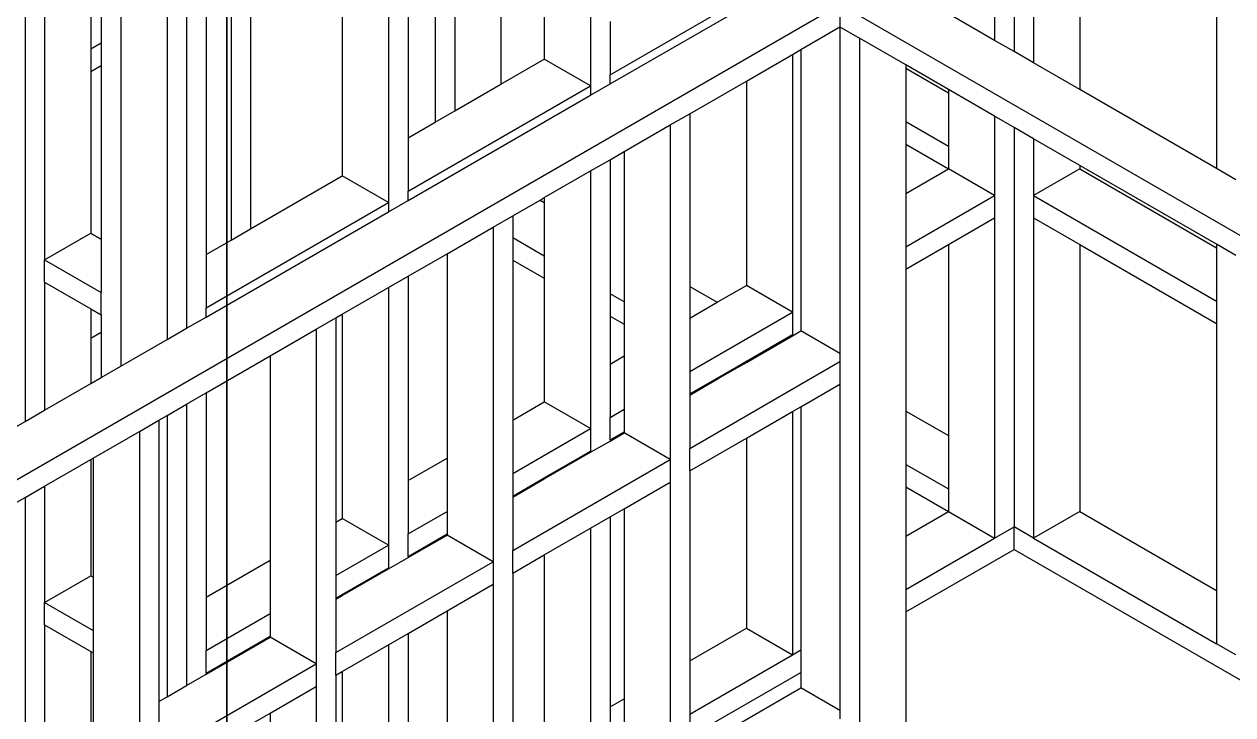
# Model space of a CAD drawing. Header units: millimetres. Extents: x 19458 to 19801, y 4351 to 4752.
# Drawn here: x 19619.734 to 19621.398, y 4522.548 to 4523.5 of the extents above; entities that cross this region are included whole.
import ezdxf

# ---------------------------------------------------------------- set-up
doc = ezdxf.new("R2010")
doc.units = ezdxf.units.MM
for name, color, linetype in [('cotas', 1, 'Continuous'), ('cotas @ 100', 1, 'Continuous'), ('cotas @ 200', 1, 'Continuous'), ('cotas @ 300', 1, 'Continuous'), ('cotas @ 400', 1, 'Continuous'), ('cotas @ 500', 1, 'Continuous'), ('cotas @ 95.9969', 1, 'Continuous')]:
    doc.layers.add(name, color=color, linetype=linetype)
doc.styles.add('COTAS SMC', font='GOTHIC.TTF')
doc.dimstyles.new('PIES SMCONSTRUCCIONES', dxfattribs={"dimscale": 0, "dimtxt": 0.18, "dimasz": 0.2, "dimexe": 0.18, "dimexo": 0, "dimgap": 0.1, "dimtad": 1, "dimdec": 0, "dimlfac": 39.3700787, "dimzin": 0, "dimdsep": 46, "dimlunit": 4, "dimtxsty": 'COTAS SMC', "dimblk1": 'FLECHA1', "dimblk2": 'FLECHA1', "dimsah": 1, "dimcen": 0.2, "dimdle": 0.075, "dimclrd": 1, "dimclre": 1, "dimclrt": 2, "dimaunit": 1, "dimadec": 0, "dimazin": 0, "dimtfac": 0.75, "dimtdec": 0, "dimtix": 1, "dimtmove": 2, "dimatfit": 3, "dimfxl": 0.09, "dimtvp": 1.5, "dimtfill": 1, "dimtolj": 1, "dimtzin": 0, "dimarcsym": 0})

# ---------------------------------------------------------------- blocks, each defined once
blk = doc.blocks.new('FLECHA1')
at = {"color": 1}
blk.add_line((-1, 0), (0.4961616904075186, 0), dxfattribs=at)
blk = doc.blocks.new('*D1784')
at = {"layer": 'cotas', "color": 1, "lineweight": -2, "transparency": 16777216}
for p, q in [((19620.01280604143, 4651.753346359425), (19620.01280604143, 4751.753346359425)), ((19620.41684630451, 4551.753346359425), (19530.01280604143, 4551.753346359425)), ((19620.01280604143, 4550.533346359425), (19620.01280604143, 4551.753346359425)), ((19620.41684630451, 4550.533346359425), (19530.01280604143, 4550.533346359425)), ((19620.01280604143, 4450.533346359425), (19620.01280604143, 4350.533346359425))]:
    blk.add_line(p, q, dxfattribs=at)
at = {"layer": 'Defpoints', "color": 0, "transparency": 16777216}
for p in [(19620.01280604143, 4551.753346359425), (19620.41684630451, 4551.753346359425), (19620.41684630451, 4550.533346359425)]:
    blk.add_point(p, dxfattribs=at)
at = {"layer": 'cotas', "color": 1, "lineweight": -2, "transparency": 16777216, "xscale": 100, "yscale": 100, "zscale": 100}
for p, rotation in [((19620.01280604143, 4551.753346359425), 270), ((19620.01280604143, 4550.533346359425), 90)]:
    blk.add_blockref('FLECHA1', p, dxfattribs=dict(at, rotation=rotation))
at = {"layer": 'cotas', "color": 2, "transparency": 16777216, "insert": (19523.88092296869, 4551.143346359429), "char_height": 90, "attachment_point": 5, "rotation": 90, "style": 'COTAS SMC', "bg_fill": 3, "box_fill_scale": 1.1, "bg_fill_color": 256, "bg_fill_true_color": 13158600, "bg_fill_transparency": 0}
blk.add_mtext("\\A1;4'", dxfattribs=at)
blk = doc.blocks.new('*D1807')
at = {"layer": 'cotas', "color": 1, "lineweight": -2, "transparency": 16777216}
for p, q in [((19620.01280604143, 4571.753346359425), (19620.01280604143, 4591.753346359425)), ((19620.41684630451, 4551.753346359425), (19602.01280604143, 4551.753346359425)), ((19620.01280604143, 4550.533346359425), (19620.01280604143, 4551.753346359425)), ((19620.41684630451, 4550.533346359425), (19602.01280604143, 4550.533346359425)), ((19620.01280604143, 4530.533346359425), (19620.01280604143, 4510.533346359425))]:
    blk.add_line(p, q, dxfattribs=at)
at = {"layer": 'Defpoints', "color": 0, "transparency": 16777216}
for p in [(19620.01280604143, 4551.753346359425), (19620.41684630451, 4551.753346359425), (19620.41684630451, 4550.533346359425)]:
    blk.add_point(p, dxfattribs=at)
at = {"layer": 'cotas', "color": 1, "lineweight": -2, "transparency": 16777216, "xscale": 20, "yscale": 20, "zscale": 20}
for p, rotation in [((19620.01280604143, 4551.753346359425), 270), ((19620.01280604143, 4550.533346359425), 90)]:
    blk.add_blockref('FLECHA1', p, dxfattribs=dict(at, rotation=rotation))
at = {"layer": 'cotas', "color": 2, "transparency": 16777216, "insert": (19600.78642942688, 4551.143346359429), "char_height": 18, "attachment_point": 5, "rotation": 90, "style": 'COTAS SMC', "bg_fill": 3, "box_fill_scale": 1.1, "bg_fill_color": 256, "bg_fill_true_color": 13158600, "bg_fill_transparency": 0}
blk.add_mtext("\\A1;4'", dxfattribs=at)
blk = doc.blocks.new('*D1809')
at = {"layer": 'cotas', "color": 1, "lineweight": -2, "transparency": 16777216}
for p, q in [((19620.01280604143, 4591.753346359425), (19620.01280604143, 4631.753346359425)), ((19620.41684630451, 4551.753346359425), (19584.01280604143, 4551.753346359425)), ((19620.01280604143, 4550.533346359425), (19620.01280604143, 4551.753346359425)), ((19620.41684630451, 4550.533346359425), (19584.01280604143, 4550.533346359425)), ((19620.01280604143, 4510.533346359425), (19620.01280604143, 4470.533346359425))]:
    blk.add_line(p, q, dxfattribs=at)
at = {"layer": 'Defpoints', "color": 0, "transparency": 16777216}
for p in [(19620.01280604143, 4551.753346359425), (19620.41684630451, 4551.753346359425), (19620.41684630451, 4550.533346359425)]:
    blk.add_point(p, dxfattribs=at)
at = {"layer": 'cotas', "color": 1, "lineweight": -2, "transparency": 16777216, "xscale": 40, "yscale": 40, "zscale": 40}
for p, rotation in [((19620.01280604143, 4551.753346359425), 270), ((19620.01280604143, 4550.533346359425), 90)]:
    blk.add_blockref('FLECHA1', p, dxfattribs=dict(at, rotation=rotation))
at = {"layer": 'cotas', "color": 2, "transparency": 16777216, "insert": (19581.56005281233, 4551.143346359429), "char_height": 36, "attachment_point": 5, "rotation": 90, "style": 'COTAS SMC', "bg_fill": 3, "box_fill_scale": 1.1, "bg_fill_color": 256, "bg_fill_true_color": 13158600, "bg_fill_transparency": 0}
blk.add_mtext("\\A1;4'", dxfattribs=at)
blk = doc.blocks.new('*D1828')
at = {"layer": 'cotas', "color": 1, "lineweight": -2, "transparency": 16777216}
for p, q in [((19620.01280604143, 4611.753346359425), (19620.01280604143, 4671.753346359425)), ((19620.41684630451, 4551.753346359425), (19566.01280604143, 4551.753346359425)), ((19620.01280604143, 4550.533346359425), (19620.01280604143, 4551.753346359425)), ((19620.41684630451, 4550.533346359425), (19566.01280604143, 4550.533346359425)), ((19620.01280604143, 4490.533346359425), (19620.01280604143, 4430.533346359425))]:
    blk.add_line(p, q, dxfattribs=at)
at = {"layer": 'Defpoints', "color": 0, "transparency": 16777216}
for p in [(19620.01280604143, 4551.753346359425), (19620.41684630451, 4551.753346359425), (19620.41684630451, 4550.533346359425)]:
    blk.add_point(p, dxfattribs=at)
at = {"layer": 'cotas', "color": 1, "lineweight": -2, "transparency": 16777216, "xscale": 60, "yscale": 60, "zscale": 60}
for p, rotation in [((19620.01280604143, 4551.753346359425), 270), ((19620.01280604143, 4550.533346359425), 90)]:
    blk.add_blockref('FLECHA1', p, dxfattribs=dict(at, rotation=rotation))
at = {"layer": 'cotas', "color": 2, "transparency": 16777216, "insert": (19562.33367619778, 4551.143346359429), "char_height": 54, "attachment_point": 5, "rotation": 90, "style": 'COTAS SMC', "bg_fill": 3, "box_fill_scale": 1.1, "bg_fill_color": 256, "bg_fill_true_color": 13158600, "bg_fill_transparency": 0}
blk.add_mtext("\\A1;4'", dxfattribs=at)
blk = doc.blocks.new('*D1832')
at = {"layer": 'cotas', "color": 1, "lineweight": -2, "transparency": 16777216}
for p, q in [((19620.01280604143, 4570.952731979086), (19620.01280604143, 4590.152117598745)), ((19620.41684630451, 4551.753346359425), (19602.73335898373, 4551.753346359425)), ((19620.01280604143, 4550.533346359425), (19620.01280604143, 4551.753346359425)), ((19620.41684630451, 4550.533346359425), (19602.73335898373, 4550.533346359425)), ((19620.01280604143, 4531.333960739765), (19620.01280604143, 4512.134575120105))]:
    blk.add_line(p, q, dxfattribs=at)
at = {"layer": 'Defpoints', "color": 0, "transparency": 16777216}
for p in [(19620.01280604143, 4551.753346359425), (19620.41684630451, 4551.753346359425), (19620.41684630451, 4550.533346359425)]:
    blk.add_point(p, dxfattribs=at)
at = {"layer": 'cotas', "color": 1, "lineweight": -2, "transparency": 16777216, "xscale": 19.19938561966017, "yscale": 19.19938561966017, "zscale": 19.19938561966017}
for p, rotation in [((19620.01280604143, 4551.753346359425), 270), ((19620.01280604143, 4550.533346359425), 90)]:
    blk.add_blockref('FLECHA1', p, dxfattribs=dict(at, rotation=rotation))
at = {"layer": 'cotas', "color": 2, "transparency": 16777216, "insert": (19601.55607510685, 4551.143346359429), "char_height": 17.27944705769415, "attachment_point": 5, "rotation": 90, "style": 'COTAS SMC', "bg_fill": 3, "box_fill_scale": 1.1, "bg_fill_color": 256, "bg_fill_true_color": 13158600, "bg_fill_transparency": 0}
blk.add_mtext("\\A1;4'", dxfattribs=at)
blk = doc.blocks.new('*D1834')
at = {"layer": 'cotas', "color": 1, "lineweight": -2, "transparency": 16777216}
for p, q in [((19620.01280604143, 4631.753346359425), (19620.01280604143, 4711.753346359425)), ((19620.41684630451, 4551.753346359425), (19548.01280604143, 4551.753346359425)), ((19620.01280604143, 4550.533346359425), (19620.01280604143, 4551.753346359425)), ((19620.41684630451, 4550.533346359425), (19548.01280604143, 4550.533346359425)), ((19620.01280604143, 4470.533346359425), (19620.01280604143, 4390.533346359425))]:
    blk.add_line(p, q, dxfattribs=at)
at = {"layer": 'Defpoints', "color": 0, "transparency": 16777216}
for p in [(19620.01280604143, 4551.753346359425), (19620.41684630451, 4551.753346359425), (19620.41684630451, 4550.533346359425)]:
    blk.add_point(p, dxfattribs=at)
at = {"layer": 'cotas', "color": 1, "lineweight": -2, "transparency": 16777216, "xscale": 80, "yscale": 80, "zscale": 80}
for p, rotation in [((19620.01280604143, 4551.753346359425), 270), ((19620.01280604143, 4550.533346359425), 90)]:
    blk.add_blockref('FLECHA1', p, dxfattribs=dict(at, rotation=rotation))
at = {"layer": 'cotas', "color": 2, "transparency": 16777216, "insert": (19543.10729958324, 4551.143346359429), "char_height": 72, "attachment_point": 5, "rotation": 90, "style": 'COTAS SMC', "bg_fill": 3, "box_fill_scale": 1.1, "bg_fill_color": 256, "bg_fill_true_color": 13158600, "bg_fill_transparency": 0}
blk.add_mtext("\\A1;4'", dxfattribs=at)
blk = doc.blocks.new('ISO GENERAL')
at = {"color": 250}
for p, q in [((-4.004493894699408, 1.531908680774904), (-4.004493894699408, 0.3403135632406702)), ((-3.872618475241325, 1.455770371851031), (-3.872618475241325, 0.4164518721645436)), ((-3.782108807248733, 1.434541460698711), (-3.782108807248733, 0.4687076533455183)), ((-3.808978864934033, 1.419028025661646), (-3.808978864934033, 0.4531942183075444)), ((-3.225637391027703, 1.274087399958262), (-3.22562662398559, 0.8026484906049518)), ((-3.503873099161865, 1.113447938966601), (-3.50386233212339, 0.6420090296132912)), ((-3.439526386842772, 1.096546462585138), (-3.439526386842772, 0.7526380972249171)), ((-3.477003041480202, 1.074909305942128), (-3.477003041480202, 0.7310009405819073)), ((-3.412656229509594, 1.081033085016315), (-3.412656329157471, 0.7681515322628911)), ((-2.551753818293946, 1.056170703874159), (-2.551753818293946, 0.7976803690298766)), ((-3.977623835537088, 1.034662263847167), (-3.977623839309672, 0.5632171359629865)), ((-3.34901671885018, 1.044290796405221), (-3.34901671885018, 0.8048938784040729)), ((-2.615393428601237, 1.037799528859068), (-2.615393428601237, 0.8344227151728774)), ((-3.567512709469156, 1.022653524762973), (-3.567501942430681, 0.6787513757553825)), ((-2.642263486286538, 1.022286093821094), (-2.642263486286538, 0.8499361502108513)), ((-3.289266191073693, 1.009793813109354), (-3.289266234292882, 0.8393908367470431)), ((-2.669133543971839, 1.00677265878312), (-2.669133543971839, 0.8654495852488253)), ((-3.693907820266759, 0.9496792735217241), (-3.693908051373, 0.6057707747304448)), ((-3.19875652303017, 0.8181619506258357), (-2.947380105590128, 0.9632941929021399)), ((-3.19875652303017, 0.805506251670522), (-2.947380062370939, 0.9506385189006323)), ((-3.899488532926625, 0.9354987560845984), (-3.899488532926625, 0.8620140638013254)), ((-3.720778704628174, 0.9341653612009395), (-3.720778109058301, 0.5902573396924709)), ((-2.363451280878508, 0.9474541832096293), (-2.363451282461028, 0.6889638492793893)), ((-3.913984226706816, 0.9271296633778547), (-3.913984226706816, 0.8536449710945817)), ((-5.028950192932825, -0.3246412486005283), (-2.882032583882392, 0.9148822109118555)), ((-3.755238749563432, 0.9142698449823001), (-3.755238749563432, 0.5703614796211696)), ((-2.882032583882392, 0.9148822109118555), (-2.882032583882392, 0.8838553408922962)), ((-2.227251704509399, 0.5368442939998204), (-2.882032583882392, 0.9148822109118555)), ((-2.669133543971839, 0.8654495852488253), (-2.73277315427913, 0.9021919313900071)), ((-3.198756523081101, 0.8916466428790955), (-3.19875652303017, 0.8181619506258357)), ((-2.935772699260269, 0.8528284707581406), (-2.882032583882392, 0.8838553408922962)), ((-2.882032583882392, 0.8838553408922962), (-2.855162526197091, 0.8683419058552317)), ((-2.882032583882392, 0.8838553408922962), (-2.882032583882392, 0.4342107900665724)), ((-2.855162526197091, 0.8683419058552317), (-2.855162526197091, -1.060223018293073)), ((-2.791522915893438, 0.8315995597131405), (-2.855162526197091, 0.8683419058552317)), ((-3.913984226706816, 0.8536449710945817), (-3.899488532926625, 0.8620140638013254)), ((-3.913984226706816, 0.8536449710945817), (-3.913984226706816, 0.8226181010195432)), ((-3.899488532926625, 0.8620140638013254), (-3.899488532926625, 0.8309871937262869)), ((-2.947380062370939, 0.8461269565423208), (-2.935772699260269, 0.8528284707581406)), ((-2.935772699260269, 0.8528284707581406), (-2.935772699260269, 0.4652375438254239)), ((-2.642263486286538, 0.8499361502108513), (-2.669133543971839, 0.8654495852488253)), ((-2.615393428601237, 0.8344227151728774), (-2.642263486286538, 0.8499361502108513)), ((-3.34901671885018, 0.8048938784040729), (-3.289266234292882, 0.8393908367470431)), ((-3.22562662398559, 0.8026484906049518), (-3.289266234292882, 0.8393908367470431)), ((-3.011019672678231, 0.8093846104002296), (-2.947380062370939, 0.8461269565423208)), ((-2.947380062370939, 0.8461269565423208), (-2.947380105641059, 0.4911142200917311)), ((-2.551753818293946, 0.7976803690298766), (-2.615393428601237, 0.8344227151728774)), ((-3.913984226706816, 0.8226181010195432), (-3.899488532926625, 0.8309871937262869)), ((-3.913984226706816, 0.8226181010195432), (-3.913984226706816, 0.5999594821050778)), ((-3.899488532926625, 0.8309871937262869), (-3.899488532926625, 0.5915903880732003)), ((-3.19875652303017, 0.805506251670522), (-3.19875652303017, 0.8181619506258357)), ((-2.791522915893438, 0.8315995597131405), (-2.791522915893438, 0.8269331615538249)), ((-2.73277315427913, 0.7976803690316956), (-2.791522915893438, 0.8315995597131405)), ((-2.791522915893438, 0.8269331615538249), (-2.73277315427913, 0.79301397087238)), ((-2.791522915893438, 0.8269331615538249), (-2.791522915893438, 0.7534484692705519)), ((-3.477003041425633, 0.6575162483286476), (-3.22562662398559, 0.8026484906049518)), ((-3.412656329157471, 0.7681515322628911), (-3.34901671885018, 0.8048938784040729)), ((-3.22562662398559, 0.7899927916496381), (-3.19875652303017, 0.805506251670522)), ((-3.22562662398559, 0.8026484906049518), (-3.22562662398559, 0.7899927916496381)), ((-3.088994882000407, 0.7643656023083167), (-3.011019672678231, 0.8093846104002296)), ((-3.011019672678231, 0.8093846104002296), (-3.011019672678231, 0.5278565662329129)), ((-3.477003041425633, 0.6448605493733339), (-3.22562662398559, 0.7899927916496381)), ((-2.73277315427913, 0.79301397087238), (-2.732773160132638, 0.7195292819678798)), ((-2.73277315427913, 0.7976803690316956), (-2.73277315427913, 0.79301397087238)), ((-2.669133543971839, 0.7609380228896043), (-2.73277315427913, 0.7976803690316956)), ((-2.363451282461028, 0.6889638492793893), (-2.551753818293946, 0.7976803690298766)), ((-3.439526386842772, 0.7526380972249171), (-3.412656329157471, 0.7681515322628911)), ((-3.477003041480202, 0.7310009405819073), (-3.439526386842772, 0.7526380972249171)), ((-3.115864939682069, 0.7488521672703428), (-3.088994882000407, 0.7643656023083167)), ((-3.088994882000407, 0.7643656023083167), (-3.088994882000407, 0.5264985933636126)), ((-2.791522915893438, 0.7534484692705519), (-2.732773160132638, 0.7195292819678798)), ((-2.791522915893438, 0.7534484692705519), (-2.791522915893438, 0.7224215991955134)), ((-2.669133543971839, 0.7609380228896043), (-2.669133587245597, 0.6517599223889192)), ((-2.642263486286538, 0.7454245878525398), (-2.669133543971839, 0.7609380228896043)), ((-3.17950454998936, 0.7121098211282515), (-3.115864939682069, 0.7488521672703428)), ((-3.115864939682069, 0.7488521672703428), (-3.115864939682069, 0.2877766643705399)), ((-2.642263486286538, 0.7454245878525398), (-2.642263486286538, 0.1950934095111734)), ((-2.615393428601237, 0.7299111528145659), (-2.642263486286538, 0.7454245878525398)), ((-3.477003041480202, 0.7310009405819073), (-3.477003041425633, 0.6575162483286476)), ((-2.791522915893438, 0.7224215991955134), (-2.732773160132638, 0.6885024118928413)), ((-2.791522915893438, 0.7224215991955134), (-2.791522915893438, 0.6545831028324756)), ((-2.732773160132638, 0.7195292819678798), (-2.732773160132638, 0.6885024118928413)), ((-2.615393428601237, 0.7299111528145659), (-2.615393428601237, 0.6517600629977096)), ((-2.551753818293946, 0.6931688066715651), (-2.615393428601237, 0.7299111528145659)), ((-3.225626580766402, 0.6854812542442232), (-3.198756523081101, 0.7009946892821972)), ((-3.198756523081101, 0.7009946892821972), (-3.17950454998936, 0.7121098211282515)), ((-3.198756523081101, 0.7009946892821972), (-3.198756523081101, 0.5163848141064591)), ((-3.17950454998936, 0.7121098211282515), (-3.17950454998936, 0.5052696822604048)), ((-3.289266191073693, 0.6487389081030415), (-3.225626580766402, 0.6854812542442232)), ((-3.225626580766402, 0.6854812542442232), (-3.22562662404016, 0.3304685177936335)), ((-2.791522915893438, 0.6545831028324756), (-2.732773160132638, 0.6885024118928413)), ((-2.669133587245597, 0.6517599223889192), (-2.732773160132638, 0.6885024118928413)), ((-2.551753818293946, 0.6885022934520748), (-2.615393428601237, 0.6517600629977096)), ((-2.551753818293946, 0.6931688066715651), (-2.551753818293946, 0.6885022934520748)), ((-2.363451282461028, 0.5844522869201683), (-2.551753818293946, 0.6931688066715651)), ((-2.551753818293946, 0.6885022934520748), (-2.363451282461028, 0.5797858887608527)), ((-2.336581224779366, 0.6734504142414153), (-2.363451282461028, 0.6889638492793893)), ((-3.693908051373, 0.6057707747304448), (-3.567501942430681, 0.6787513757553825)), ((-3.50386233212339, 0.6420090296132912), (-3.567501942430681, 0.6787513757553825)), ((-3.477003041425633, 0.6448605493733339), (-3.477003041425633, 0.6575162483286476)), ((-2.791522915893438, 0.6545831028324756), (-2.791522915893438, 0.5810984105492025)), ((-2.791522915893438, 0.5810984105492025), (-2.669133587245597, 0.6517599223889192)), ((-2.669133587245597, 0.6517599223889192), (-2.669133587245597, 0.6207330523138808)), ((-2.615393428601237, 0.6517600629977096), (-2.615393428601237, 0.6207331929226712)), ((-2.615393428601237, 0.6517600629977096), (-2.363451282461028, 0.5063011964775797)), ((-3.755238749563432, 0.4968767873378965), (-3.50386233212339, 0.6420090296132912)), ((-3.50386233212339, 0.629353330658887), (-3.477003041425633, 0.6448605493733339)), ((-3.50386233212339, 0.6420090296132912), (-3.50386233212339, 0.629353330658887)), ((-3.332726732733136, 0.6236469526766086), (-3.294993754465395, 0.6454320978355099)), ((-3.294993754465395, 0.6454320978355099), (-3.289266191073693, 0.6487389081030415)), ((-3.294993754465395, 0.6454320978355099), (-3.289266191073693, 0.6421252875688879)), ((-3.289266191073693, 0.6487389081030415), (-3.289266191073693, 0.6421252875688879)), ((-3.289266191073693, 0.6421252875688879), (-3.289266191073693, 0.5686405952856148)), ((-3.755238749563432, 0.4842210883825828), (-3.50386233212339, 0.629353330658887)), ((-3.359596790418436, 0.6081335176386347), (-3.332726732733136, 0.6236469526766086)), ((-3.332726732733136, 0.6236469526766086), (-3.332726732733136, 0.5937325507111382)), ((-2.73277315427913, 0.583990731155609), (-2.669133587245597, 0.6207330523138808)), ((-2.669133587245597, 0.6207330523138808), (-2.669133543971839, 0.1795799744777469)), ((-2.615393428601237, 0.6207331929226712), (-2.551753818293946, 0.5839908461530285)), ((-2.615393428601237, 0.6207331929226712), (-2.615393428601237, 0.1795799744722899)), ((-3.977623839309672, 0.5632171359629865), (-3.913984226706816, 0.5999594821050778)), ((-3.913984226706816, 0.5999594821050778), (-3.899488532926625, 0.5915903880732003)), ((-3.720778109058301, 0.5902573396924709), (-3.693908051373, 0.6057707747304448)), ((-3.423236400725727, 0.5713911714974529), (-3.359596790418436, 0.6081335176386347)), ((-3.359596790418436, 0.6081335176386347), (-3.359596790418436, 0.1470580147397413)), ((-3.899488532926625, 0.5915903880732003), (-3.89948853522219, 0.5181056971141516)), ((-3.755238749563432, 0.5703614796211696), (-3.720778109058301, 0.5902573396924709)), ((-3.332726732733136, 0.5937325507111382), (-3.289266191073693, 0.5686405952856148)), ((-3.332726732733136, 0.5937325507111382), (-3.332726732733136, 0.5627056806360997)), ((-2.791522915893438, 0.5500715404732546), (-2.73277315427913, 0.583990731155609)), ((-2.73277315427913, 0.583990731155609), (-2.73277315427913, 0.3208338829736022)), ((-2.551753818293946, 0.5839908461530285), (-2.551753818293946, 0.2163223206143812)), ((-2.551753818293946, 0.5839908461530285), (-2.363451182816789, 0.4752742688724538)), ((-2.363451282461028, 0.5844522869201683), (-2.363451282461028, 0.5797858887608527)), ((-2.336581224779366, 0.5689388518831038), (-2.363451282461028, 0.5844522869201683)), ((-3.755238749563432, 0.5703614796211696), (-3.755238749563432, 0.4968767873378965)), ((-3.477003041480202, 0.5403489869840996), (-3.423236400725727, 0.5713911714974529)), ((-3.423236400725727, 0.5713911714974529), (-3.423236400725727, 0.2898631523139557)), ((-3.289266191073693, 0.5686405952856148), (-3.289266191073693, 0.5376137252105764)), ((-2.791522915893438, 0.5810984105492025), (-2.791522915893438, 0.5500715404732546)), ((-2.363451282461028, 0.5797858887608527), (-2.363451282461028, 0.5063011964775797)), ((-3.977623839309672, 0.5632171359629865), (-3.89948853522219, 0.5181056971141516)), ((-3.977623839309672, 0.532190265887948), (-3.977623839309672, 0.5632171359629865)), ((-3.332726732733136, 0.5627056806360997), (-3.289266191073693, 0.5376137252105764)), ((-3.332726732733136, 0.5627056806360997), (-3.332726732733136, 0.3421189334931114)), ((-2.791522915893438, 0.5500715404732546), (-2.791522915893438, 0.3547530736559565)), ((-3.503873099161865, 0.5248355519470351), (-3.477003041480202, 0.5403489869840996)), ((-3.477003041480202, 0.5403489869840996), (-3.477003041480202, 0.2588209678006024)), ((-3.289266191073693, 0.5376137252105764), (-3.289266234347451, 0.3672108639357248)), ((-3.977623839309672, 0.532190265887948), (-3.977623837014107, 0.3558269982786442)), ((-3.977623839309672, 0.532190265887948), (-3.913984226706816, 0.4954479184216325)), ((-3.89948853522219, 0.4870788270391131), (-3.89948853522219, 0.5181056971141516)), ((-3.567512709469156, 0.4880932058049439), (-3.503873099161865, 0.5248355519470351)), ((-3.503873099161865, 0.5248355519470351), (-3.50386233217796, 0.1698290568028824)), ((-3.17950454998936, 0.5052696822604048), (-3.198756523081101, 0.5163848141064591)), ((-3.198756523081101, 0.5163848141064591), (-3.198756523081101, 0.4853579440305111)), ((-3.088994882000407, 0.5264985933636126), (-3.05118333797509, 0.504668088244216)), ((-3.088994882000407, 0.5264985933636126), (-3.088994882000407, 0.4828375831248195)), ((-3.05118333797509, 0.504668088244216), (-3.011019672678231, 0.5278565662329129)), ((-2.947380105641059, 0.4911142200917311), (-3.011019672678231, 0.5278565662329129)), ((-3.17950454998936, 0.5052696822604048), (-3.17950454998936, 0.4742428121844569)), ((-3.088994882000407, 0.4828375831248195), (-3.05118333797509, 0.504668088244216)), ((-2.363451282461028, 0.5063011964775797), (-2.363451182816789, 0.4752742688724538)), ((-3.913984226706816, 0.4954479184216325), (-3.913984226706816, 0.4549496905337946)), ((-3.913984226706816, 0.4954479184216325), (-3.89948853522219, 0.4870788270391131)), ((-3.89948853522219, 0.4870788270391131), (-3.899488532926625, 0.4633187832405383)), ((-3.782108807248733, 0.4687076533455183), (-3.755238749563432, 0.4842210883825828)), ((-3.755238749563432, 0.4842210883825828), (-3.755238749563432, 0.4968767873378965)), ((-3.603328641151165, 0.467414868007836), (-3.576458583465865, 0.4829283030449005)), ((-3.576458583465865, 0.4829283030449005), (-3.567512709469156, 0.4880932058049439)), ((-3.576458583465865, 0.4829283030449005), (-3.576458583465865, 0.2014002838614033)), ((-3.567512709469156, 0.4880932058049439), (-3.567501942485251, 0.2065714029440642)), ((-3.198756523081101, 0.4853579440305111), (-3.17950454998936, 0.4742428121844569)), ((-3.198756523081101, 0.4853579440305111), (-3.198756523081101, 0.4194666700987)), ((-3.088994882000407, 0.409352890840637), (-2.947380105641059, 0.4911142200917311)), ((-3.088994882000407, 0.4828375831248195), (-3.088994882000407, 0.409352890840637)), ((-2.947380105641059, 0.4911142200917311), (-2.947380105641059, 0.4600873500157832)), ((-3.808978864934033, 0.4531942183075444), (-3.782108807248733, 0.4687076533455183)), ((-3.666968251458457, 0.4306725218657448), (-3.603328641151165, 0.467414868007836)), ((-3.603328641151165, 0.467414868007836), (-3.603328641151165, 0.006339365108033235)), ((-3.17950454998936, 0.4742428121844569), (-3.17950454998936, 0.4305818019447543)), ((-2.363451182816789, 0.4752742688724538), (-2.363451282461028, 0.1076058008629843)), ((-3.913984226706816, 0.4549496905337946), (-3.899488532926625, 0.4633187832405383)), ((-3.913984226706816, 0.4549496905337946), (-3.913984226706816, 0.3925693444198259)), ((-3.899488532926625, 0.4633187832405383), (-3.899488532926625, 0.4009384371265696)), ((-3.872618475241325, 0.4164518721645436), (-3.808978864934033, 0.4531942183075444)), ((-3.011019672678231, 0.4233450288575114), (-2.947380105641059, 0.4600873500157832)), ((-3.011019672678231, 0.4217936834675129), (-2.947380062370939, 0.4585360296086947)), ((-2.947380105641059, 0.4600873500157832), (-2.947380062370939, 0.4585360296086947)), ((-2.947380062370939, 0.4585360296086947), (-2.935772699260269, 0.4652375438254239)), ((-2.882032583882392, 0.4342107900665724), (-2.935772699260269, 0.4652375438254239)), ((-2.882032583882392, 0.4342107900665724), (-2.882032583882392, 0.4227797216199178)), ((-3.899488532926625, 0.4009384371265696), (-3.872618475241325, 0.4164518721645436)), ((-3.755238749563432, 0.3797095260242713), (-3.666968251458457, 0.4306725218657448)), ((-3.666968251458457, 0.4306725218657448), (-3.666968251458457, 0.1491445026822475)), ((-3.198756523081101, 0.4194666700987), (-3.17950454998936, 0.4305818019447543)), ((-3.198756523081101, 0.4194666700987), (-3.198756523081101, 0.3459819778154269)), ((-3.17950454998936, 0.4305818019447543), (-3.17950454998936, 0.3570971096614812)), ((-3.088994882000407, 0.3032899830914175), (-2.882032583882392, 0.4227797216199178)), ((-3.024313280289789, 0.415669960922969), (-3.011019672678231, 0.4233450288575114)), ((-3.022969775774982, 0.4148942882275151), (-3.011019672678231, 0.4217936834675129)), ((-3.011019672678231, 0.4233450288575114), (-3.011019672678231, 0.4217936834675129)), ((-2.882032583882392, 0.4227797216199178), (-2.882032583882392, 0.3917528515448794)), ((-3.913984226706816, 0.3925693444198259), (-3.899488532926625, 0.4009384371265696)), ((-3.088994882000407, 0.409352890840637), (-3.088994882000407, 0.3783260207655985)), ((-3.088994882000407, 0.3783260207655985), (-3.05118333797509, 0.4001565258849951)), ((-3.05118333797509, 0.4001565258849951), (-3.024313280289789, 0.415669960922969)), ((-3.05118333797509, 0.4001565258849951), (-3.049839833456645, 0.3993808531895411)), ((-3.049839833456645, 0.3993808531895411), (-3.022969775774982, 0.4148942882275151)), ((-3.024313280289789, 0.415669960922969), (-3.022969775774982, 0.4148942882275151)), ((-3.977623837014107, 0.3558269982786442), (-3.913984226706816, 0.3925693444198259)), ((-3.088994882000407, 0.3767746753746906), (-3.049839833456645, 0.3993808531895411)), ((-2.935772699260269, 0.3607259814662029), (-2.882032583882392, 0.3917528515448794)), ((-2.882032583882392, 0.3917528515448794), (-2.882032583882392, -0.05789170431035018)), ((-3.782108807248733, 0.3641960909862973), (-3.755238749563432, 0.3797095260242713)), ((-3.755238749563432, 0.3797095260242713), (-3.755238749563432, 0.09818150684077409)), ((-3.332726732733136, 0.3421189334931114), (-3.289266234347451, 0.3672108639357248)), ((-3.22562662404016, 0.3304685177936335), (-3.289266234347451, 0.3672108639357248)), ((-3.088994882000407, 0.3783260207655985), (-3.088994882000407, 0.3767746753746906)), ((-3.088994882000407, 0.3767746753746906), (-3.088994882000407, 0.3032899830914175)), ((-4.004493894699408, 0.3403135632406702), (-3.977623837014107, 0.3558269982786442)), ((-3.808978864934033, 0.3486826559483234), (-3.782108807248733, 0.3641960909862973)), ((-3.782108807248733, 0.3641960909862973), (-3.782108807248733, -0.02339483594641933)), ((-3.198756523081101, 0.3459819778154269), (-3.17950454998936, 0.3570971096614812)), ((-3.17950454998936, 0.3570971096614812), (-3.17950454998936, 0.3260702395864428)), ((-3.011019672678231, 0.3172821211082919), (-2.947380062370939, 0.3540244672503832)), ((-2.947380062370939, 0.3540244672503832), (-2.935772699260269, 0.3607259814662029)), ((-2.947380062370939, 0.3540244672503832), (-2.947380062370939, 0.01893427218055876)), ((-2.935772699260269, 0.3607259814662029), (-2.935772699260269, 0.02563578639637853)), ((-2.791522915893438, 0.3547530736559565), (-2.73277315427913, 0.3208338829736022)), ((-2.791522915893438, 0.3547530736559565), (-2.791522915893438, 0.281268381371774)), ((-4.031363952384709, 0.3248001282026962), (-4.004493894699408, 0.3403135632406702)), ((-3.847060491887532, 0.3266962183761279), (-3.820190434202232, 0.3422096534131924)), ((-3.820190434202232, 0.3422096534131924), (-3.808978864934033, 0.3486826559483234)), ((-3.820190434202232, 0.3422096534131924), (-3.820190434202232, -0.04538127351952426)), ((-3.808978864934033, 0.3486826559483234), (-3.808978864934033, -0.03890827098439331)), ((-3.332726732733136, 0.3421189334931114), (-3.332726732733136, 0.2686342412098384)), ((-3.198756523081101, 0.314955107739479), (-3.198756523081101, 0.3459819778154269)), ((-3.910700102194824, 0.2899538722340367), (-3.847060491887532, 0.3266962183761279)), ((-3.847060491887532, 0.3266962183761279), (-3.847060491887532, -0.1343792845227654)), ((-3.332726732733136, 0.2686342412098384), (-3.22562662404016, 0.3304685177936335)), ((-3.22562662404016, 0.3304685177936335), (-3.22562662404016, 0.299441647718595)), ((-3.198756523081101, 0.314955107739479), (-3.17950454998936, 0.3260702395864428)), ((-3.198756523081101, 0.3134037623494805), (-3.17950454998936, 0.3245188941955348)), ((-3.17950454998936, 0.3260702395864428), (-3.17950454998936, 0.3245188941955348)), ((-3.115864939682069, 0.2877766643705399), (-3.17950454998936, 0.3245188941955348)), ((-3.088994882000407, 0.2722631130163791), (-3.011019672678231, 0.3172821211082919)), ((-3.011019672678231, 0.3172821211082919), (-3.011019672678231, 0.05567661832265003)), ((-2.73277315427913, 0.3208338829736022), (-2.73277315427913, 0.2473491906903291)), ((-3.225626580766402, 0.2978903273115066), (-3.198756523081101, 0.3134037623494805)), ((-3.198756523081101, 0.314955107739479), (-3.198756523081101, 0.3134037623494805)), ((-3.088994882000407, 0.2722631130163791), (-3.088994882000407, 0.3032899830914175)), ((-3.977623837014107, 0.2513154359194232), (-3.913984226706816, 0.2880577820615144)), ((-3.913984226706816, 0.2880577820615144), (-3.910700102194824, 0.2899538722340367)), ((-3.913984226706816, 0.2880577820615144), (-3.913984226706816, 0.1277795106489066)), ((-3.910700102194824, 0.2899538722340367), (-3.910700102194824, 0.1258834204763843)), ((-3.477003041480202, 0.2588209678006024), (-3.423236400725727, 0.2898631523139557)), ((-3.423236400725727, 0.2898631523139557), (-3.423236400725727, 0.2163784600306826)), ((-3.332726732733136, 0.1625713334606189), (-3.115864939682069, 0.2877766643705399)), ((-3.289266191073693, 0.2626993265603232), (-3.22562662404016, 0.299441647718595)), ((-3.289266191073693, 0.2611479811694153), (-3.225626580766402, 0.2978903273115066)), ((-3.22562662404016, 0.299441647718595), (-3.225626580766402, 0.2978903273115066)), ((-3.115864939682069, 0.2877766643705399), (-3.115864838950074, 0.2567497361369533)), ((-3.332726732733136, 0.2686342412098384), (-3.332726732733136, 0.2376073711347999)), ((-3.088994882000407, 0.2722631130163791), (-3.088994882000407, 0.0106576102298277)), ((-2.791522915893438, 0.281268381371774), (-2.73277315427913, 0.2473491906903291)), ((-2.791522915893438, 0.281268381371774), (-2.791522915893438, 0.2502415112967356)), ((-4.004493894699408, 0.2358020008823587), (-3.977623837014107, 0.2513154359194232)), ((-3.977623837014107, 0.2513154359194232), (-3.977623837014107, 0.09103716450681532)), ((-3.477003041480202, 0.2588209678006024), (-3.477003041480202, 0.1853362755173293)), ((-3.332726732733136, 0.2376073711347999), (-3.289266191073693, 0.2626993265603232)), ((-3.332726732733136, 0.236056025743892), (-3.289266191073693, 0.2611479811694153)), ((-3.289266191073693, 0.2626993265603232), (-3.289266191073693, 0.2611479811694153)), ((-3.17950454998936, 0.2200073318372233), (-3.115864838950074, 0.2567497361369533)), ((-3.115864838950074, 0.2567497361369533), (-3.115864939682069, -0.2043258300063826)), ((-2.791522915893438, 0.2502415112967356), (-2.732773154282768, 0.2163223206171097)), ((-2.791522915893438, 0.2502415112967356), (-2.791522915893438, 0.1824031299383932)), ((-4.031363952384709, 0.2202885658443847), (-4.004493894699408, 0.2358020008823587)), ((-4.004493894699408, 0.2358020008823587), (-4.004493894699408, -0.1517889260512675)), ((-3.332726732733136, 0.2376073711347999), (-3.332726732733136, 0.236056025743892)), ((-3.332726732733136, 0.236056025743892), (-3.332726732733136, 0.1625713334606189)), ((-2.73277315427913, 0.2473491906903291), (-2.732773154282768, 0.2163223206171097)), ((-3.198756523081101, 0.2088921999902595), (-3.17950454998936, 0.2200073318372233)), ((-3.17950454998936, 0.2200073318372233), (-3.17950454998936, -0.04159817094932805)), ((-3.576458583465865, 0.2014002838614033), (-3.567501942485251, 0.2065714029440642)), ((-3.576458583465865, 0.2014002838614033), (-3.576458583465865, 0.1279155915781303)), ((-3.50386233217796, 0.1698290568028824), (-3.567501942485251, 0.2065714029440642)), ((-3.477003041480202, 0.1853362755173293), (-3.423236400725727, 0.2163784600306826)), ((-3.423236400725727, 0.2163784600306826), (-3.423236400725727, 0.1853515899547347)), ((-3.225626580766402, 0.1933787649522856), (-3.198756523081101, 0.2088921999902595)), ((-3.198756523081101, 0.2088921999902595), (-3.198756523081101, -0.05271330279538233)), ((-2.791522915893438, 0.1824031299383932), (-2.732773154282768, 0.2163223206171097)), ((-2.732773154282768, 0.2163223206171097), (-2.669133543971839, 0.1795799744777469)), ((-2.551753818293946, 0.2163223206143812), (-2.615393428601237, 0.1795799744722899)), ((-2.551753818293946, 0.2163223206143812), (-2.363451282461028, 0.1076058008629843)), ((-3.477003041480202, 0.1543094054422909), (-3.423236400725727, 0.1853515899547347)), ((-3.477003041480202, 0.1543094054422909), (-3.477003041480202, 0.1853362755173293)), ((-3.477003041480202, 0.1527580600513829), (-3.423236400725727, 0.1838002445647362)), ((-3.423236400725727, 0.1853515899547347), (-3.423236400725727, 0.1838002445647362)), ((-3.359596790418436, 0.1470580147397413), (-3.423236400725727, 0.1838002445647362)), ((-3.289266191073693, 0.1566364188111038), (-3.225626580766402, 0.1933787649522856)), ((-3.225626580766402, 0.1933787649522856), (-3.225626580766402, -0.1417114301166293)), ((-2.669133543971839, 0.1795799744777469), (-2.642263486286538, 0.1950934095111734)), ((-2.615393428601237, 0.1795799744722899), (-2.642263486286538, 0.1950934095111734)), ((-2.642263486286538, 0.1640665394343159), (-2.642263486286538, 0.1950934095111734)), ((-3.576458583465865, 0.1279155915781303), (-3.50386233217796, 0.1698290568028824)), ((-3.50386233217796, 0.1698290568028824), (-3.50386233217796, 0.1388021867269345)), ((-2.791522915893438, 0.1824031299383932), (-2.791522915893438, 0.1089184376542107)), ((-2.791522915893438, 0.1089184376542107), (-2.669133543971839, 0.1795799744777469)), ((-2.615393428601237, 0.1795799744722899), (-2.363451282461028, 0.03412110857971129)), ((-3.503873099161865, 0.1372446250143184), (-3.477003041480202, 0.1527580600513829)), ((-3.477003041480202, 0.1543094054422909), (-3.477003041480202, 0.1527580600513829)), ((-3.332726732733136, 0.131544463384671), (-3.332726732733136, 0.1625713334606189)), ((-3.332726732733136, 0.131544463384671), (-3.289266191073693, 0.1566364188111038)), ((-3.289266191073693, 0.1566364188111038), (-3.289266191073693, -0.1049690839754476)), ((-2.791522915893438, 0.07789156757917226), (-2.642263486286538, 0.1640665394343159)), ((-2.642263486286538, 0.1640665394343159), (-2.2541217621947, -0.06002718945455854)), ((-3.755238749563432, 0.09818150684077409), (-3.666968251458457, 0.1491445026822475)), ((-3.666968251458457, 0.1491445026822475), (-3.666968251458457, 0.07565981039897451)), ((-3.576458583465865, 0.02185268382891081), (-3.359596790418436, 0.1470580147397413)), ((-3.567512709469156, 0.1020536242631351), (-3.50386233217796, 0.1388021867269345)), ((-3.567512709469156, 0.1005022788722272), (-3.503873099161865, 0.1372446250143184)), ((-3.50386233217796, 0.1388021867269345), (-3.503873099161865, 0.1372446250143184)), ((-3.359596790418436, 0.1470580147397413), (-3.359596689682803, 0.1160310865061547)), ((-3.977623837014107, 0.09103716450681532), (-3.913984226706816, 0.1277795106489066)), ((-3.913984226706816, 0.1277795106489066), (-3.910700102194824, 0.1258834204763843)), ((-3.910700102194824, 0.1258834204763843), (-3.910700102194824, 0.05239872819220182)), ((-3.576458583465865, 0.1279155915781303), (-3.576458583465865, 0.0968887215030918)), ((-3.332726732733136, 0.131544463384671), (-3.332726732733136, -0.1300610394009709)), ((-3.576458583465865, 0.0968887215030918), (-3.567512709469156, 0.1020536242631351)), ((-3.576458583465865, 0.09533737611218385), (-3.567512709469156, 0.1005022788722272)), ((-3.567512709469156, 0.1020536242631351), (-3.567512709469156, 0.1005022788722272)), ((-3.423236400725727, 0.07928868220551522), (-3.359596689682803, 0.1160310865061547)), ((-3.359596689682803, 0.1160310865061547), (-3.359596790418436, -0.3450444796380907)), ((-2.791522915893438, 0.1089184376542107), (-2.791522915893438, 0.07789156757917226)), ((-2.363451282461028, 0.1076058008629843), (-2.363451282461028, 0.03412110857971129)), ((-3.977623837014107, 0.09103716450681532), (-3.910700102194824, 0.05239872819220182)), ((-3.977623837014107, 0.06001029443177686), (-3.977623837014107, 0.09103716450681532)), ((-3.755238749563432, 0.09818150684077409), (-3.755238749563432, 0.02469681455659156)), ((-3.576458583465865, 0.0968887215030918), (-3.576458583465865, 0.09533737611218385)), ((-3.576458583465865, 0.09533737611218385), (-3.576458583465865, 0.02185268382891081)), ((-3.755238749563432, 0.02469681455659156), (-3.666968251458457, 0.07565981039897451)), ((-3.666968251458457, 0.07565981039897451), (-3.666968251458457, 0.04463294032393605)), ((-3.477003041480202, 0.04824649769307143), (-3.423236400725727, 0.07928868220551522)), ((-3.423236400725727, 0.07928868220551522), (-3.423236400725727, -0.1823168205801267)), ((-2.791522915893438, 0.07789156757917226), (-2.791522915893438, -1.023480672151891)), ((-3.977623837014107, 0.06001029443177686), (-3.977623837014107, -0.1362754910132935)), ((-3.977623837014107, 0.06001029443177686), (-3.913984226706816, 0.02326794828968559)), ((-3.910700102194824, 0.05239872819220182), (-3.910700102194824, 0.02137185811716336)), ((-3.088994882000407, 0.0106576102298277), (-3.011019672678231, 0.05567661832265003)), ((-3.011019672678231, 0.05567661832265003), (-2.947380062370939, 0.01893427218055876)), ((-3.755238749614364, -0.006330055549369717), (-3.666968251458457, 0.04463294032393605)), ((-3.755238749563432, -0.007881400909354852), (-3.666968251458457, 0.0430815949330281)), ((-3.666968251458457, 0.04463294032393605), (-3.666968251458457, 0.0430815949330281)), ((-3.603328641151165, 0.006339365108033235), (-3.666968251458457, 0.0430815949330281)), ((-3.503873099161865, 0.03273306265509746), (-3.477003041480202, 0.04824649769307143)), ((-3.477003041480202, 0.04824649769307143), (-3.477003041480202, -0.2133590050934799)), ((-2.336581224779366, 0.01860767354173731), (-2.363451282461028, 0.03412110857971129)), ((-3.913984226706816, 0.02326794828968559), (-3.913984226706816, -0.09953314487120224)), ((-3.913984226706816, 0.02326794828968559), (-3.910700102194824, 0.02137185811716336)), ((-3.910700102194824, 0.02137185811716336), (-3.910700102194824, -0.09763705469868)), ((-3.755238749614364, -0.006330055549369717), (-3.755238749563432, 0.02469681455659156)), ((-3.576458583465865, -0.009174186246127647), (-3.576458583465865, 0.02185268382891081)), ((-3.567512709469156, -0.004009283486993809), (-3.503873099161865, 0.03273306265509746)), ((-3.503873099161865, 0.03273306265509746), (-3.503873099161865, -0.3023571324147269)), ((-3.088994882000407, -0.06282708205344534), (-2.947380062370939, 0.01893427218055876)), ((-2.947380062370939, 0.01893427218055876), (-2.935772699260269, 0.02563578639637853)), ((-2.935772699260269, 0.02563578639637853), (-2.935772699260269, -0.005391083678659925)), ((-3.820190434198594, -0.1188659658027973), (-3.603328641151165, 0.006339365108033235)), ((-3.603328641151165, 0.006339365108033235), (-3.60332854041917, -0.02468756312555342)), ((-3.088994882000407, 0.0106576102298277), (-3.088994882000407, -0.06282708205344534)), ((-3.782108807248733, -0.02339483594641933), (-3.755238749563432, -0.007881400909354852)), ((-3.755238749614364, -0.006330055549369717), (-3.755238749563432, -0.007881400909354852)), ((-3.576458583465865, -0.009174186246127647), (-3.567512709469156, -0.004009283486993809)), ((-3.576458583465865, -0.009174186246127647), (-3.576458583465865, -0.270779689032679)), ((-3.567512709469156, -0.004009283486993809), (-3.567512709469156, -0.2656147862726357)), ((-3.088994882000407, -0.0938539521284838), (-2.935772699260269, -0.005391083678659925)), ((-2.935772699260269, -0.005391083678659925), (-2.935772699260269, -0.02686494546833273)), ((-3.808978864934033, -0.03890827098439331), (-3.782108807248733, -0.02339483594641933)), ((-3.666968251458457, -0.06142996742528339), (-3.60332854041917, -0.02468756312555342)), ((-3.60332854041917, -0.02468756312555342), (-3.603328641151165, -0.4857631292688893)), ((-3.088994882000407, -0.1153278139190661), (-2.935772699260269, -0.02686494546833273)), ((-2.882032583882392, -0.05789170431035018), (-2.935772699260269, -0.02686494546833273)), ((-3.820190434202232, -0.04538127351952426), (-3.808978864934033, -0.03890827098439331)), ((-3.820190434202232, -0.04538127351952426), (-3.820190434198594, -0.1188659658027973)), ((-3.198756523081101, -0.05271330279538233), (-3.17950454998936, -0.04159817094932805)), ((-3.17950454998936, -0.04159817094932805), (-3.17950454998936, -0.1150828632326011)), ((-3.755238749563432, -0.1123929632676663), (-3.666968251458457, -0.06142996742528339)), ((-3.666968251458457, -0.06142996742528339), (-3.666968251458457, -0.3230354702118348)), ((-3.198756523081101, -0.05271330279538233), (-3.198756523081101, -0.1261979950795649)), ((-3.088994882000407, -0.06282708205344534), (-3.088994882000407, -0.0938539521284838)), ((-2.882032583882392, -0.05789170431035018), (-2.882032583882392, -0.06932276767383883))]:
    blk.add_line(p, q, dxfattribs=at)
blk = doc.blocks.new('*U1908')
at = {"layer": 'cotas @ 500'}
dim = blk.add_linear_dim(base=(19620.01280604143, 4551.753346359425), p1=(19620.41684630451, 4550.533346359425), p2=(19620.41684630451, 4551.753346359425), angle=90, dimstyle='PIES SMCONSTRUCCIONES', override={"dimscale": 500, "dimtix": 1, "dimtofl": 1, "dimtmove": 2, "dimatfit": 3}, dxfattribs=at)
dim.commit()
dim.dimension.update_dxf_attribs({"geometry": '*D1784', "text_midpoint": (19523.88092296869, 4551.143346359429)})
at = {"layer": 'cotas @ 100'}
dim = blk.add_linear_dim(base=(19620.01280604143, 4551.753346359425), p1=(19620.41684630451, 4550.533346359425), p2=(19620.41684630451, 4551.753346359425), angle=90, dimstyle='PIES SMCONSTRUCCIONES', override={"dimscale": 100, "dimtix": 1, "dimtofl": 1, "dimtmove": 2, "dimatfit": 3}, dxfattribs=at)
dim.commit()
dim.dimension.update_dxf_attribs({"geometry": '*D1807', "text_midpoint": (19600.78642942688, 4551.143346359429)})
at = {"layer": 'cotas @ 200'}
dim = blk.add_linear_dim(base=(19620.01280604143, 4551.753346359425), p1=(19620.41684630451, 4550.533346359425), p2=(19620.41684630451, 4551.753346359425), angle=90, dimstyle='PIES SMCONSTRUCCIONES', override={"dimscale": 200, "dimtix": 1, "dimtofl": 1, "dimtmove": 2, "dimatfit": 3}, dxfattribs=at)
dim.commit()
dim.dimension.update_dxf_attribs({"geometry": '*D1809', "text_midpoint": (19581.56005281233, 4551.143346359429)})
at = {"layer": 'cotas @ 300'}
dim = blk.add_linear_dim(base=(19620.01280604143, 4551.753346359425), p1=(19620.41684630451, 4550.533346359425), p2=(19620.41684630451, 4551.753346359425), angle=90, dimstyle='PIES SMCONSTRUCCIONES', override={"dimscale": 300, "dimtix": 1, "dimtofl": 1, "dimtmove": 2, "dimatfit": 3}, dxfattribs=at)
dim.commit()
dim.dimension.update_dxf_attribs({"geometry": '*D1828', "text_midpoint": (19562.33367619778, 4551.143346359429)})
at = {"layer": 'cotas @ 95.9969'}
dim = blk.add_linear_dim(base=(19620.01280604143, 4551.753346359425), p1=(19620.41684630451, 4550.533346359425), p2=(19620.41684630451, 4551.753346359425), angle=90, dimstyle='PIES SMCONSTRUCCIONES', override={"dimscale": 95.99692809830084, "dimtix": 1, "dimtofl": 1, "dimtmove": 2, "dimatfit": 3}, dxfattribs=at)
dim.commit()
dim.dimension.update_dxf_attribs({"geometry": '*D1832', "text_midpoint": (19601.55607510685, 4551.143346359429)})
at = {"layer": 'cotas @ 400'}
dim = blk.add_linear_dim(base=(19620.01280604143, 4551.753346359425), p1=(19620.41684630451, 4550.533346359425), p2=(19620.41684630451, 4551.753346359425), angle=90, dimstyle='PIES SMCONSTRUCCIONES', override={"dimscale": 400, "dimtix": 1, "dimtofl": 1, "dimtmove": 2, "dimatfit": 3}, dxfattribs=at)
dim.commit()
dim.dimension.update_dxf_attribs({"geometry": '*D1834', "text_midpoint": (19543.10729958324, 4551.143346359429)})

msp = doc.modelspace()

# ---------------------------------------------------------------- block references
at = {"layer": 'cotas'}
msp.add_blockref('*U1908', (0, 0), dxfattribs=at)

# ---------------------------------------------------------------- next in the draw order: block references
at = {"color": 2}
msp.add_blockref('ISO GENERAL', (19623.73927266339, 4522.61183172958), dxfattribs=at)

doc.saveas('drawing.dxf')
